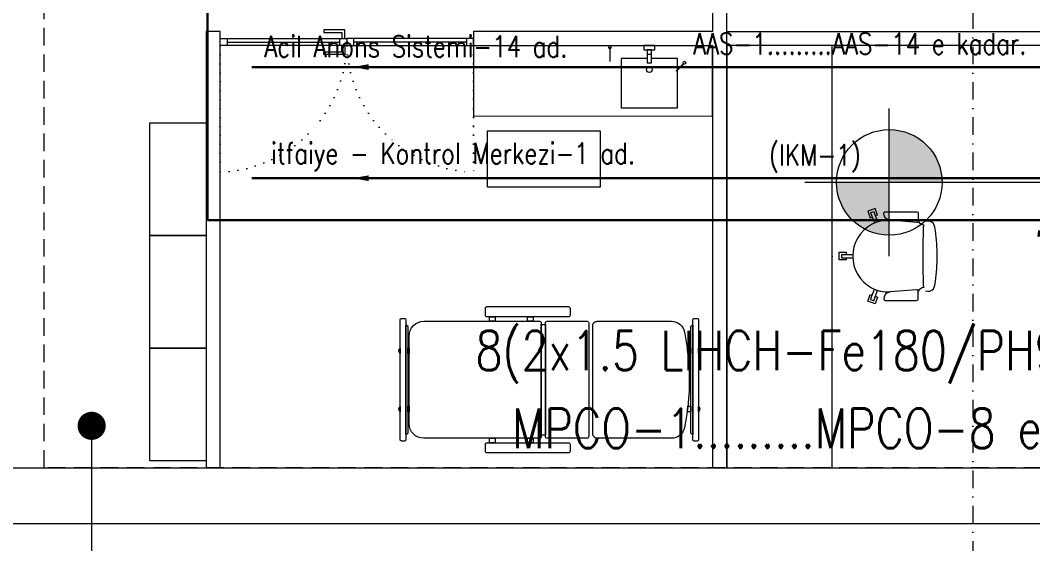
# Model space of a CAD drawing. Header units: metres. Extents: x -19121 to 152404, y -12107 to 46241.
# Drawn here: x 67303 to 68022, y -554 to -182 of the extents above; entities that cross this region are included whole.
import ezdxf
from ezdxf.enums import TextEntityAlignment as Align

# ---------------------------------------------------------------- set-up
doc = ezdxf.new("R2010")
doc.units = ezdxf.units.M
doc.header["$LTSCALE"] = 50
doc.header["$MEASUREMENT"] = 0
for name, pattern in [('DASHDOT2', [0.5, 0.25, -0.125, 0, -0.125]), ('DOT2', [0.125, 0, -0.125]), ('HIDDEN', [0.375, 0.25, -0.125])]:
    doc.linetypes.add(name, pattern=pattern)
doc.layers.get('0').update_dxf_attribs({"color": 9, "lineweight": 9})
for name, color, linetype, lineweight in [('01', 9, 'Continuous', 9), ('05', 9, 'Continuous', 9), ('05V', 9, 'Continuous', 9), ('06B', 9, 'Continuous', 9), ('06D', 9, 'Continuous', 9), ('10', 9, 'Continuous', 9), ('11', 9, 'Continuous', 9), ('15', 9, 'Continuous', 9), ('20', 9, 'DOT2', 9), ('21', 9, 'Continuous', 9), ('21_mahal200', 9, 'Continuous', 9), ('24', 9, 'DASHDOT2', 9), ('E-MODÜL HATTI', 6, 'Continuous', 30), ('E-YAZI', 7, 'Continuous', 30)]:
    doc.layers.add(name, color=color, linetype=linetype, lineweight=lineweight)
doc.styles.add('Arial', font='arial.ttf', dxfattribs={"height": 2.5})
doc.styles.add('E-YAZI', font='txttw.shx', dxfattribs={"height": 200})
doc.styles.add('MuuM_TEXT-ITALIC', font='ARIALNI.TTF')
doc.styles.add('MuuM_TEXT-STANDART', font='ARIALN.TTF')
doc.dimstyles.new('MuuM_DIM200', dxfattribs={"dimscale": 20, "dimtxt": 2, "dimasz": 1, "dimexe": 1, "dimexo": 1, "dimgap": 1, "dimtad": 1, "dimdec": 1, "dimrnd": 0.5, "dimdsep": 46, "dimtxsty": 'MuuM_TEXT-STANDART', "dimblk": 'ARCHTICK', "dimcen": 0, "dimdle": 0.15, "dimclrd": 256, "dimclre": 256, "dimclrt": 256, "dimadec": 0, "dimazin": 0, "dimtfac": 5, "dimtdec": 1, "dimtix": 1, "dimtmove": 2, "dimatfit": 3, "dimldrblk": 'DOT', "dimfxl": 3, "dimfxlon": 1, "dimtolj": 1, "dimlwd": -1, "dimlwe": -1, "dimarcsym": 0})

# ---------------------------------------------------------------- blocks, each defined once
blk = doc.blocks.new('p-akslar_yeni')
at = {"layer": '24'}
blk.add_lwpolyline([(18395, -8575), (18395, -11897.18)], dxfattribs=at)
blk = doc.blocks.new('A$C28774ECE')
blk.add_line((38.17, 34), (38.17, 31))
for points in [[(35, 34), (35, 52.5), (0, 52.5), (0, 12.5), (26.78, 12.5)], [(27.22, 12.5), (35, 12.5), (35, 31)], [(31.41, 8.31), (26.28, 13.44), (26.06, 13.22), (31.19, 8.09)]]:
    blk.add_lwpolyline(points)
blk.add_lwpolyline([(41.17, 31), (41.17, 34), (31.98, 34), (31.98, 31)], close=True)
for centre, radius in [((27, 32.5), 2), ((32, 7.5), 1)]:
    blk.add_circle(centre, radius)
blk = doc.blocks.new('p-tezgah')
at = {"layer": '05V'}
blk.add_line((1.02, 73), (11.36, 73), dxfattribs=at)
for points in [[(50.25, 170), (50, 0), (0, 0), (0.25, 170)], [(0, 49), (3, 49), (3, 41), (0, 41)]]:
    blk.add_lwpolyline(points, close=True, dxfattribs=at)
blk.add_circle((1.02, 73), 1.02, dxfattribs=at)
at = {"layer": '05V', "xscale": -1}
blk.add_blockref('A$C28774ECE', (44.17, 12.5), dxfattribs=at)
blk = doc.blocks.new('m-o-burosit-p-s')
for p, q in [((-32.07, 29.47), (-24.59, 32.12)), ((-31.29, 27.28), (-32.07, 29.47)), ((-31.29, 27.28), (-23.77, 29.94)), ((30.58, 27.28), (23.05, 29.94)), ((31.36, 29.47), (23.88, 32.12)), ((30.58, 27.28), (31.36, 29.47)), ((-1.52, 6.65), (-1.52, 14.56)), ((0.81, 6.65), (0.81, 14.56)), ((-1.52, 6.65), (0.81, 6.65))]:
    blk.add_line(p, q)
for points in [[(24.34, 66.31, 0.288334), (22.89, 71.95, 0.063046), (17.64, 73.3, 0.040602), (-0.36, 74.55, 0.040602), (-18.36, 73.3, 0.063046), (-23.61, 71.95, 0.288334), (-25.05, 66.31)], [(-22.56, 65.01, 0.08948), (-19.21, 64.65, 0.009114), (-0.36, 64.45, 0.007133), (19.31, 64.63, 0.067763), (21.85, 65.01, 0.067763)]]:
    blk.add_lwpolyline(points, format="xyb")
for points in [[(-30.81, 61.05), (-25.2, 61.05, -0.439586), (-24.21, 59.96), (-25.83, 41.12, -0.389289), (-30.81, 36.55, -0.414214), (-31.81, 37.55), (-31.81, 60.05, -0.414214)], [(30.1, 61.05), (24.49, 61.05, 0.439586), (23.49, 59.96), (25.12, 41.12, 0.389289), (30.1, 36.55, 0.414214), (31.1, 37.55), (31.1, 60.05, 0.414214)]]:
    blk.add_lwpolyline(points, format="xyb", close=True)
for points in [[(-28.91, 30.59), (-29.44, 32.09), (-34.15, 30.42), (-32.32, 25.23), (-27.6, 26.9), (-28.13, 28.4)], [(28.2, 30.59), (28.72, 32.09), (33.44, 30.42), (31.61, 25.23), (26.89, 26.9), (27.42, 28.4)], [(0.81, 10), (2.39, 10), (2.39, 5), (-3.11, 5), (-3.11, 10), (-1.52, 10)]]:
    blk.add_lwpolyline(points)
for centre, radius, start, end in [((-28.88, 66.36), 6.47, 304.70897, 347.86293), ((28.17, 66.36), 6.47, 192.13707, 235.29103), ((-0.36, 40.04), 25.49, 177.57583, 2.42417)]:
    blk.add_arc(centre, radius, start, end)
blk.add_point((0, 0))
blk = doc.blocks.new('gr-p-birim eleman')
blk.add_lwpolyline([(-1, 0), (0, 0), (0, 1), (-1, 1)], close=True)
blk = doc.blocks.new('P-KURANGLEZ')
at = {"layer": '01'}
blk.add_lwpolyline([(7525, -500), (12385, -500), (12385, -5), (12385, 0), (12425, 0), (12425, -540), (7525, -540)], close=True, dxfattribs=at)
blk = doc.blocks.new('p-hastayatagi')
for points in [[(43.52, -1.04, 0.414214), (42.49, 0), (-42.49, 0, 0.414214), (-43.52, -1.04), (-43.52, -3.11, 0.414214), (-42.49, -4.15), (-38.7, -4.15), (38.7, -4.15), (42.49, -4.15, 0.414214), (43.52, -3.11)], [(-22.43, 0), (-19.02, 0, 0.485071)], [(19.02, 0), (22.43, 0, 0.485071)], [(41.55, -19.24, 0.356763), (34, -9.99, 0.050054), (0, -6.58, 0.050054), (-34, -9.99, 0.357852), (-41.55, -19.27), (-41.45, -72.87, 0.05671), (-41.2, -73.53, 0.209579), (-39.24, -75.08, 0.064821), (-38.45, -75.18), (38.45, -75.18, 0.064821), (39.24, -75.08, 0.209579), (41.2, -73.53, 0.05671), (41.45, -72.87, 0.064821), (41.55, -72.08)], [(38.7, -4.56), (38.7, -4.15), (-38.7, -4.15), (-38.7, -4.56, 0.414214), (-37.88, -5.39), (37.88, -5.39, 0.414214)], [(-18.65, -5.39), (-22.8, -5.39), (-22.8, -8.11, -0.006102), (-18.65, -7.6)], [(22.8, -5.39), (18.65, -5.39), (18.65, -7.6, -0.006102), (22.8, -8.11)], [(41.55, -79.23, 0.414214), (40.41, -78.09), (-40.41, -78.09, 0.414214), (-41.55, -79.23), (-41.55, -107.72, 0.414214), (-40.41, -108.86), (40.41, -108.86, 0.414214), (41.55, -107.72)], [(-44.72, -92.41, 0.414214), (-45.75, -91.38), (-50.93, -91.38, 0.414214), (-51.97, -92.41), (-51.97, -150.45, 0.414214), (-50.93, -151.48), (-45.75, -151.48, 0.414214), (-44.72, -150.45)], [(51.97, -92.41, 0.414214), (50.93, -91.38), (45.75, -91.38, 0.414214), (44.72, -92.41), (44.72, -150.45, 0.414214), (45.75, -151.48), (50.93, -151.48, 0.414214), (51.97, -150.45)], [(41.55, -112.8, 0.414214), (40.52, -111.76), (-40.52, -111.76, 0.414214), (-41.55, -112.8), (-41.55, -195.29, 0.414214), (-31.09, -205.75), (31.09, -205.75, 0.414214), (41.55, -195.29)], [(43.52, -209.02, 0.414214), (42.49, -207.98), (38.7, -207.98), (-38.7, -207.98), (-42.49, -207.98, 0.414214), (-43.52, -209.02), (-43.52, -211.09, 0.414214), (-42.49, -212.13), (42.49, -212.13, 0.414214), (43.52, -211.09)], [(37.88, -206.74), (-37.88, -206.74, 0.414214), (-38.7, -207.57), (-38.7, -207.98), (38.7, -207.98), (38.7, -207.57, 0.414214)], [(-19.02, -212.13), (-22.43, -212.13, 0.485071)], [(22.43, -212.13), (19.02, -212.13, 0.485071)]]:
    blk.add_lwpolyline(points, format="xyb", close=True)
for points in [[(39.38, -108.86), (-39.38, -108.86), (-39.38, -111.76), (39.38, -111.76)], [(-41.55, -117.67), (-44.72, -117.67), (-44.72, -121.61), (-41.55, -121.61)], [(44.72, -117.67), (41.55, -117.67), (41.55, -121.61), (44.72, -121.61)], [(-41.55, -144.61), (-44.72, -144.61), (-44.72, -148.55), (-41.55, -148.55)], [(44.72, -144.61), (41.55, -144.61), (41.55, -148.55), (44.72, -148.55)], [(-18.65, -205.75), (-22.8, -205.75), (-22.8, -206.74), (-18.65, -206.74)], [(22.8, -205.75), (18.65, -205.75), (18.65, -206.74), (22.8, -206.74)]]:
    blk.add_lwpolyline(points, close=True)
blk = doc.blocks.new('gr-p-birim')
blk.add_lwpolyline([(-0.5, -0.5), (0.5, -0.5), (0.5, 0.5), (-0.5, 0.5)], close=True)
blk = doc.blocks.new('p-al-01_a')
at = {"layer": '06B'}
for points in [[(-5, -88.62), (-11.25, -88.62), (-11.25, -73.62), (-9.38, -73.62), (-9.38, -86.38), (-9.38, -86.38), (-5, -86.38), (-5, -88.62)], [(0, -88.62), (6.25, -88.62), (6.25, -73.62), (4.38, -73.62), (4.38, -86.38), (4.38, -86.38), (0, -86.38), (0, -88.62)]]:
    blk.add_lwpolyline(points, dxfattribs=at)
at = {"layer": '06D'}
for p, q in [((-5, -86.87), (-5, -5)), ((0, -5), (0, -86.87)), ((-5, -93.13), (-5, -175)), ((0, -175), (0, -93.13))]:
    blk.add_line(p, q, dxfattribs=at)
at = {"layer": '10'}
for points in [[(-5, 0), (0, 0), (0, -5), (-5, -5)], [(-5, -85), (0, -85), (0, -90), (-5, -90)], [(-5, -95), (0, -95), (0, -90), (-5, -90)], [(-5, -180), (0, -180), (0, -175), (-5, -175)]]:
    blk.add_lwpolyline(points, close=True, dxfattribs=at)
at = {"layer": '15'}
for points in [[(-2.5, -5), (-2.5, -85)], [(-2.5, -175), (-2.5, -95)]]:
    blk.add_lwpolyline(points, dxfattribs=at)
at = {"layer": '20'}
for points in [[(-5.25, 0), (-94.89, 0)], [(-5.25, -180), (-94.89, -180)], [(-5, -180), (-94.89, -180)]]:
    blk.add_lwpolyline(points, dxfattribs=at)
for centre, start, end in [((-1.49, 3.38), 182.07453, 267.69369), ((-1.49, -183.38), 92.30631, 177.92547)]:
    blk.add_arc(centre, 93.46, start, end, dxfattribs=at)
blk = doc.blocks.new('0_elevationtarget-p-bk')
h = blk.add_hatch(color=250)
h.paths.add_polyline_path([(1.875, 0, 0.414214), (0, 1.875), (0, 0)])
h.paths.add_polyline_path([(0, 0), (-1.875, 0, 0.414214), (0, -1.875)])
blk.add_line((0, -2.625), (0, 2.625))
blk.add_lwpolyline([(12.453, 0), (-3, 0)])
blk.add_circle((0, 0), 1.875)
at = {"style": 'Arial'}
blk.add_attdef('BITMISKOT', text='', height=2, dxfattribs=at).set_placement((4.5, 0), align=Align.BOTTOM_LEFT)
at = {"style": 'MuuM_TEXT-ITALIC'}
blk.add_attdef('FINISHINGFLOORLEVEL', text='', height=2, dxfattribs=at).set_placement((4.5, -0.592), align=Align.TOP_LEFT)
blk = doc.blocks.new('_ArchTick')
at = {"color": 0, "linetype": 'ByBlock', "const_width": 0.15}
blk.add_lwpolyline([(-0.5, -0.5), (0.5, 0.5)], dxfattribs=at)
blk = doc.blocks.new('_Dot')
at = {"color": 0, "linetype": 'ByBlock', "lineweight": -2}
blk.add_line((-0.5, 0), (-1, 0), dxfattribs=at)
at = {"color": 0, "linetype": 'ByBlock', "const_width": 0.5}
blk.add_lwpolyline([(-0.25, 0, 1), (0.25, 0, 1)], format="xyb", close=True, dxfattribs=at)
blk = doc.blocks.new('1.bod.mimari1.elk')
at = {"layer": '11'}
for points in [[(11625, -8830), (11795, -8830), (11795, -9130), (11805, -9130), (11805, -8820), (11805, -8820), (11805, -8550), (11795, -8550), (11795, -8820), (11625, -8820), (11625, -8830)], [(11445, -9130), (11445, -8820), (11435, -8820), (11435, -9130)], [(11805, -8820), (12125, -8820), (12125, -8830), (11805, -8830)]]:
    blk.add_lwpolyline(points, dxfattribs=at)
at = {"layer": '20', "linetype": 'HIDDEN'}
blk.add_lwpolyline([(12385, -9130), (11320, -9130), (11320, -8630), (12385, -8630)], close=True, dxfattribs=at)
at = {"rotation": 90}
blk.add_blockref('p-al-01_a', (11445, -8825), dxfattribs=at)
at = {"xscale": -1, "rotation": 90}
blk.add_blockref('p-tezgah', (11795, -8830), dxfattribs=at)
at = {"layer": '01'}
blk.add_blockref('P-KURANGLEZ', (0, -8630), dxfattribs=at)
at = {"layer": '05'}
for name, p, xscale, yscale, rotation in [('gr-p-birim eleman', (11805, -8830), 75.00000000000004, 300, 180), ('gr-p-birim', (11675, -8910.6), -40, 80, 90)]:
    blk.add_blockref(name, p, dxfattribs=dict(at, xscale=xscale, yscale=yscale, rotation=rotation))
at = {"layer": '05', "xscale": -40, "yscale": 80}
for p in [(11415, -8925), (11415, -9005), (11415, -9085)]:
    blk.add_blockref('gr-p-birim', p, dxfattribs=at)
at = {"layer": '05', "rotation": 270}
blk.add_blockref('m-o-burosit-p-s', (11880, -8980), dxfattribs=at)
at = {"layer": '05', "xscale": -1, "rotation": 270}
blk.add_blockref('p-hastayatagi', (11785, -9067.51), dxfattribs=at)
at = {"layer": '21', "xscale": 20, "yscale": 20, "zscale": 20}
blk.add_blockref('0_elevationtarget-p-bk', (11920.55, -8927.23), dxfattribs=at).add_auto_attribs({'BITMISKOT': ' -7.40', 'FINISHINGFLOORLEVEL': ' -7.60'})
at = {"layer": '21_mahal200'}
blk.add_leader([(11353.64, -9100.24), (11353.64, -9516.02)], dimstyle='MuuM_DIM200', override={"dimasz": 1, "dimfxl": 10}, dxfattribs=at)

msp = doc.modelspace()

# ---------------------------------------------------------------- linework, layer by layer
at = {"layer": 'E-MODÜL HATTI', "ltscale": 50}
for p, q in [((67435.98, -324.13), (67435.98, 114.23)), ((67467.48, -215.27), (68222.6, -215.27)), ((67467.48, -294.27), (68262.6, -294.27)), ((68336.89, -324.13), (67435.98, -324.13))]:
    msp.add_line(p, q, dxfattribs=at)
for points in [[(67538.71, -215.27, 0, 4, 0), (67550.48, -215.27, 0, 0, 0)], [(67538.71, -294.27, 0, 4, 0), (67550.48, -294.27, 0, 0, 0)]]:
    msp.add_lwpolyline(points, format="xyseb", dxfattribs=at)

# ---------------------------------------------------------------- block references
at = {"layer": '06D'}
msp.add_blockref('1.bod.mimari1.elk', (56000, 8630), dxfattribs=at)
at = {"layer": '24'}
msp.add_blockref('p-akslar_yeni', (49585, 8575), dxfattribs=at)

# ---------------------------------------------------------------- texts
at = {"layer": 'E-YAZI', "color": 3, "style": 'E-YAZI', "width": 0.8}
for s, height, p in [('Acil Anons Sistemi-14 ad.', 15, (67476.27, -208.14)), ('AAS-1.........AAS-14 e kadar.', 15, (67781, -206.23)), ('itfaiye - Kontrol Merkezi-1 ad.', 15, (67481.17, -284.1)), ('(IKM-1)', 15, (67835, -285.23)), ('8(2x1.5 LIHCH-Fe180/PH90)', 28, (67626.48, -430.77)), ('MPCO-1.........MPCO-8 e kadar.', 28, (67652.5, -486))]:
    msp.add_text(s, height=height, dxfattribs=at).set_placement(p)

doc.saveas('drawing.dxf')
